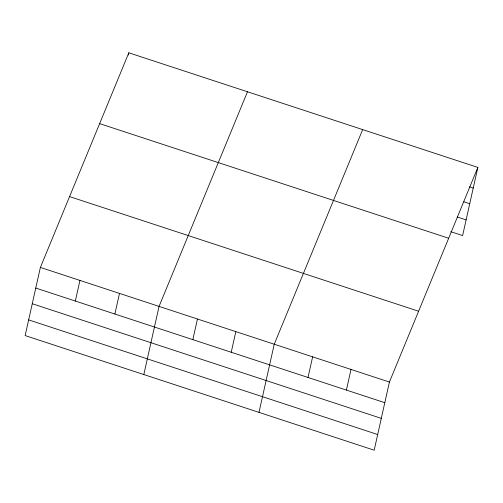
<?xml version="1.0" encoding="UTF-8"?>
<svg xmlns="http://www.w3.org/2000/svg" width="503" height="503" viewBox="0 0 503 503"><rect width="100%" height="100%" fill="white"/><g stroke="black" fill="none" stroke-linecap="round" stroke-linejoin="round"><path stroke-width="0.75" d="M40.385 267.426L25.15 335.576L374.182 450.204L389.416 382.054L477.85 167.424L128.818 52.796L40.385 267.426L389.416 382.054M128.309 55.091L128.818 52.796M75.331 301.046L79.939 280.416M114.885 314.042L119.494 293.406M143.82 374.546L159.055 306.402L247.489 91.772M192.838 339.638L197.446 319.009M231.229 352.251L235.838 331.622M259.001 412.378L274.236 344.228L362.669 129.598M308.018 377.47L312.627 356.834M346.41 390.077L351.019 369.447M477.85 167.424L462.615 235.574L450.801 231.694M469.544 186.846L473.241 188.059M463.829 201.797L469.733 203.74M457.265 216.982L466.124 219.893M99.632 123.625L448.663 238.252M69.565 196.598L418.597 311.231M35.77 288.056L384.801 402.689M32.267 303.737L381.299 418.364M28.652 319.895L377.684 434.523"/></g></svg>
